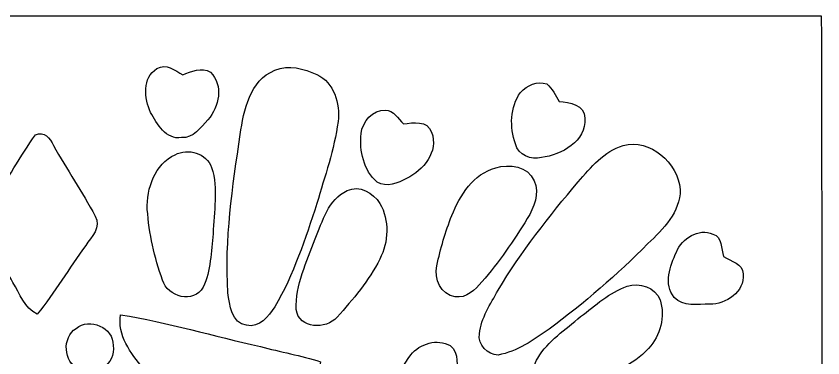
# Model space of a CAD drawing. Header units: centimetres. Extents: x -12.4 to 12.4, y -13 to 12.9.
# Drawn here: x 5.32 to 12.42, y 9.91 to 12.92 of the extents above; entities that cross this region are included whole.
import ezdxf

# ---------------------------------------------------------------- set-up
doc = ezdxf.new("R2010")
doc.units = ezdxf.units.CM
doc.header["$MEASUREMENT"] = 0
doc.layers.add('Camada 1', color=7, linetype='Continuous')

msp = doc.modelspace()

# ---------------------------------------------------------------- linework, layer by layer
at = {"layer": 'Camada 1', "color": 156}
for points, knots in [([(-12.38955, 12.91942), (-4.12184, 12.92083), (4.14619, 12.92013), (12.4139, 12.91978), (12.4139, 12.91978), (12.42484, 9.07167), (12.41531, 5.22357), (12.41848, 1.37583), (12.41848, 1.37583), (12.4167, -3.40042), (12.42236, -8.17667), (12.41602, -12.95293), (12.41602, -12.95293), (4.1476, -12.95293), (-4.1208, -12.954), (-12.38919, -12.95223), (-12.38919, -12.95223), (-12.39202, -4.32859), (-12.39131, 4.29541), (-12.38955, 12.91942)], [0, 0, 0, 0, 0.1666667, 0.1666667, 0.1666667, 0.1666667, 0.3333333, 0.3333333, 0.3333333, 0.3333333, 0.5, 0.5, 0.5, 0.5, 0.6666667, 0.6666667, 0.6666667, 0.6666667, 1, 1, 1, 1]), ([(6.55672, 12.45869), (6.55672, 12.45869), (6.55672, 12.45869), (6.55672, 12.45869), (6.55672, 12.45869), (6.42372, 12.3832), (6.4463, 12.1927), (6.49993, 12.07346), (6.49993, 12.07346), (6.5592, 11.97292), (6.63468, 11.83111), (6.77333, 11.85121), (6.77333, 11.85121), (6.87775, 11.8431), (6.94231, 11.94188), (7.00617, 12.00925), (7.00617, 12.00925), (7.1053, 12.12285), (7.1455, 12.31123), (7.02802, 12.42765), (7.02802, 12.42765), (6.94972, 12.47527), (6.8594, 12.43435), (6.7832, 12.40401), (6.7832, 12.40401), (6.71617, 12.44458), (6.63575, 12.5095), (6.55672, 12.45869)], [0, 0, 0, 0, 0.125, 0.125, 0.125, 0.125, 0.25, 0.25, 0.25, 0.25, 0.375, 0.375, 0.375, 0.375, 0.5, 0.5, 0.5, 0.5, 0.625, 0.625, 0.625, 0.625, 0.75, 0.75, 0.75, 0.75, 1, 1, 1, 1]), ([(7.5967, 12.44494), (7.5967, 12.44494), (7.5967, 12.44494), (7.5967, 12.44494), (7.5967, 12.44494), (7.37129, 12.35604), (7.32401, 12.09145), (7.2898, 11.87979), (7.2898, 11.87979), (7.22417, 11.41906), (7.15044, 10.95304), (7.18185, 10.48631), (7.18185, 10.48631), (7.19701, 10.38048), (7.21184, 10.21608), (7.34589, 10.20127), (7.34589, 10.20127), (7.46125, 10.17164), (7.53921, 10.27923), (7.59495, 10.36249), (7.59495, 10.36249), (7.76216, 10.64542), (7.86236, 10.96115), (7.96607, 11.2716), (7.96607, 11.2716), (8.03485, 11.51043), (8.11988, 11.74644), (8.15233, 11.99409), (8.15233, 11.99409), (8.17174, 12.14966), (8.11705, 12.33699), (7.965, 12.4079), (7.965, 12.4079), (7.85106, 12.45588), (7.71594, 12.50032), (7.5967, 12.44494)], [0, 0, 0, 0, 0.1, 0.1, 0.1, 0.1, 0.2, 0.2, 0.2, 0.2, 0.3, 0.3, 0.3, 0.3, 0.4, 0.4, 0.4, 0.4, 0.5, 0.5, 0.5, 0.5, 0.6, 0.6, 0.6, 0.6, 0.7, 0.7, 0.7, 0.7, 0.8, 0.8, 0.8, 0.8, 1, 1, 1, 1]), ([(9.76029, 12.24985), (9.76029, 12.24985), (9.76029, 12.24985), (9.76029, 12.24985), (9.76029, 12.24985), (9.66752, 12.11932), (9.66435, 11.94329), (9.71479, 11.79547), (9.71479, 11.79547), (9.74302, 11.70234), (9.85237, 11.64836), (9.9448, 11.67588), (9.9448, 11.67588), (10.12189, 11.70128), (10.34097, 11.81629), (10.32827, 12.02372), (10.32827, 12.02372), (10.3265, 12.14472), (10.19315, 12.15989), (10.10143, 12.17048), (10.10143, 12.17048), (10.06792, 12.22339), (10.04147, 12.28336), (9.99243, 12.32393), (9.99243, 12.32393), (9.90811, 12.35321), (9.81745, 12.313), (9.76029, 12.24985)], [0, 0, 0, 0, 0.125, 0.125, 0.125, 0.125, 0.25, 0.25, 0.25, 0.25, 0.375, 0.375, 0.375, 0.375, 0.5, 0.5, 0.5, 0.5, 0.625, 0.625, 0.625, 0.625, 0.75, 0.75, 0.75, 0.75, 1, 1, 1, 1]), ([(8.35518, 11.88861), (8.35518, 11.88861), (8.35518, 11.88861), (8.35518, 11.88861), (8.35518, 11.88861), (8.34143, 11.73691), (8.3753, 11.56158), (8.49841, 11.45998), (8.49841, 11.45998), (8.58202, 11.40988), (8.67938, 11.44905), (8.75663, 11.49208), (8.75663, 11.49208), (8.90269, 11.56441), (9.04205, 11.72632), (8.97643, 11.89848), (8.97643, 11.89848), (8.93867, 12.00538), (8.81591, 11.98456), (8.72842, 11.97186), (8.72842, 11.97186), (8.68079, 12.01772), (8.6441, 12.09393), (8.56896, 12.09322), (8.56896, 12.09322), (8.45714, 12.10204), (8.36789, 11.99161), (8.35518, 11.88861)], [0, 0, 0, 0, 0.125, 0.125, 0.125, 0.125, 0.25, 0.25, 0.25, 0.25, 0.375, 0.375, 0.375, 0.375, 0.5, 0.5, 0.5, 0.5, 0.625, 0.625, 0.625, 0.625, 0.75, 0.75, 0.75, 0.75, 1, 1, 1, 1]), ([(5.48569, 11.87555), (5.48569, 11.87555), (5.48569, 11.87555), (5.48569, 11.87555), (5.48569, 11.87555), (5.34882, 11.68929), (5.24298, 11.48221), (5.11281, 11.291), (5.11281, 11.291), (5.07083, 11.21127), (4.97769, 11.12379), (5.03132, 11.02783), (5.03132, 11.02783), (5.10786, 10.87296), (5.20381, 10.72868), (5.28672, 10.57733), (5.28672, 10.57733), (5.34916, 10.47714), (5.38726, 10.35049), (5.50226, 10.29652), (5.50226, 10.29652), (5.65608, 10.48948), (5.78309, 10.70186), (5.92842, 10.90083), (5.92842, 10.90083), (5.97675, 10.97702), (6.07201, 11.06522), (6.01203, 11.16117), (6.01203, 11.16117), (5.89774, 11.37284), (5.76155, 11.57181), (5.64479, 11.78207), (5.64479, 11.78207), (5.61552, 11.84486), (5.5626, 11.91365), (5.48569, 11.87555)], [0, 0, 0, 0, 0.1, 0.1, 0.1, 0.1, 0.2, 0.2, 0.2, 0.2, 0.3, 0.3, 0.3, 0.3, 0.4, 0.4, 0.4, 0.4, 0.5, 0.5, 0.5, 0.5, 0.6, 0.6, 0.6, 0.6, 0.7, 0.7, 0.7, 0.7, 0.8, 0.8, 0.8, 0.8, 1, 1, 1, 1]), ([(10.66446, 11.78171), (10.66446, 11.78171), (10.66446, 11.78171), (10.66446, 11.78171), (10.66446, 11.78171), (10.49479, 11.73198), (10.38119, 11.5891), (10.26865, 11.46245), (10.26865, 11.46245), (10.01182, 11.16117), (9.76841, 10.8465), (9.56203, 10.50819), (9.56203, 10.50819), (9.49678, 10.38612), (9.41139, 10.26548), (9.39906, 10.12366), (9.39906, 10.12366), (9.38176, 10.02947), (9.47067, 9.93845), (9.56274, 9.93739), (9.56274, 9.93739), (9.73137, 9.96844), (9.87531, 10.06968), (10.01289, 10.16599), (10.01289, 10.16599), (10.32157, 10.39388), (10.61261, 10.64612), (10.88248, 10.91917), (10.88248, 10.91917), (11.01901, 11.04652), (11.16682, 11.1947), (11.16858, 11.39507), (11.16858, 11.39507), (11.14882, 11.6279), (10.90083, 11.84768), (10.66446, 11.78171)], [0, 0, 0, 0, 0.1, 0.1, 0.1, 0.1, 0.2, 0.2, 0.2, 0.2, 0.3, 0.3, 0.3, 0.3, 0.4, 0.4, 0.4, 0.4, 0.5, 0.5, 0.5, 0.5, 0.6, 0.6, 0.6, 0.6, 0.7, 0.7, 0.7, 0.7, 0.8, 0.8, 0.8, 0.8, 1, 1, 1, 1]), ([(6.71583, 11.70128), (6.71583, 11.70128), (6.71583, 11.70128), (6.71583, 11.70128), (6.71583, 11.70128), (6.53837, 11.61732), (6.46289, 11.4053), (6.47171, 11.21974), (6.47171, 11.21974), (6.48616, 11.00737), (6.5345, 10.79712), (6.60541, 10.59673), (6.60541, 10.59673), (6.64986, 10.44927), (6.88162, 10.38577), (6.96382, 10.53429), (6.96382, 10.53429), (7.03155, 10.68105), (7.03474, 10.84756), (7.05272, 11.0056), (7.05272, 11.0056), (7.05343, 11.19893), (7.10211, 11.40001), (7.03757, 11.58769), (7.03757, 11.58769), (6.99416, 11.71715), (6.83083, 11.7609), (6.71583, 11.70128)], [0, 0, 0, 0, 0.125, 0.125, 0.125, 0.125, 0.25, 0.25, 0.25, 0.25, 0.375, 0.375, 0.375, 0.375, 0.5, 0.5, 0.5, 0.5, 0.625, 0.625, 0.625, 0.625, 0.75, 0.75, 0.75, 0.75, 1, 1, 1, 1]), ([(9.54193, 11.58557), (9.54193, 11.58557), (9.54193, 11.58557), (9.54193, 11.58557), (9.54193, 11.58557), (9.34366, 11.53265), (9.22689, 11.34463), (9.15458, 11.16612), (9.15458, 11.16612), (9.09954, 11.02289), (9.05403, 10.87508), (9.02404, 10.72409), (9.02404, 10.72409), (8.99583, 10.61049), (9.05686, 10.46656), (9.1835, 10.45104), (9.1835, 10.45104), (9.2837, 10.43305), (9.35884, 10.51489), (9.42021, 10.58121), (9.42021, 10.58121), (9.57085, 10.75372), (9.69856, 10.94493), (9.82027, 11.1386), (9.82027, 11.1386), (9.87743, 11.23597), (9.93281, 11.35979), (9.87953, 11.47091), (9.87953, 11.47091), (9.8298, 11.6025), (9.66045, 11.62014), (9.54193, 11.58557)], [0, 0, 0, 0, 0.1111111, 0.1111111, 0.1111111, 0.1111111, 0.2222222, 0.2222222, 0.2222222, 0.2222222, 0.3333333, 0.3333333, 0.3333333, 0.3333333, 0.4444444, 0.4444444, 0.4444444, 0.4444444, 0.5555556, 0.5555556, 0.5555556, 0.5555556, 0.6666667, 0.6666667, 0.6666667, 0.6666667, 0.7777778, 0.7777778, 0.7777778, 0.7777778, 1, 1, 1, 1]), ([(8.23207, 11.38519), (8.23207, 11.38519), (8.23207, 11.38519), (8.23207, 11.38519), (8.23207, 11.38519), (8.06591, 11.30829), (8.01616, 11.11426), (7.94985, 10.95974), (7.94985, 10.95974), (7.87788, 10.75866), (7.77487, 10.55475), (7.78369, 10.33744), (7.78369, 10.33744), (7.80908, 10.1674), (8.04615, 10.16105), (8.14351, 10.27077), (8.14351, 10.27077), (8.28428, 10.42846), (8.42573, 10.59144), (8.51992, 10.7823), (8.51992, 10.7823), (8.5972, 10.93257), (8.60882, 11.12448), (8.52028, 11.2723), (8.52028, 11.2723), (8.46313, 11.3665), (8.33966, 11.43669), (8.23207, 11.38519)], [0, 0, 0, 0, 0.125, 0.125, 0.125, 0.125, 0.25, 0.25, 0.25, 0.25, 0.375, 0.375, 0.375, 0.375, 0.5, 0.5, 0.5, 0.5, 0.625, 0.625, 0.625, 0.625, 0.75, 0.75, 0.75, 0.75, 1, 1, 1, 1]), ([(11.13401, 10.84473), (11.13401, 10.84473), (11.13401, 10.84473), (11.13401, 10.84473), (11.13401, 10.84473), (11.08004, 10.72338), (11.0176, 10.5604), (11.11566, 10.44434), (11.11566, 10.44434), (11.19363, 10.35719), (11.32309, 10.3893), (11.42683, 10.38472), (11.42683, 10.38472), (11.5697, 10.38401), (11.73868, 10.49266), (11.72245, 10.65141), (11.72245, 10.65141), (11.72104, 10.7442), (11.61345, 10.76289), (11.5503, 10.80452), (11.5503, 10.80452), (11.52489, 10.8719), (11.54041, 10.97808), (11.45611, 11.00313), (11.45611, 11.00313), (11.3284, 11.05781), (11.1841, 10.96398), (11.13401, 10.84473)], [0, 0, 0, 0, 0.125, 0.125, 0.125, 0.125, 0.25, 0.25, 0.25, 0.25, 0.375, 0.375, 0.375, 0.375, 0.5, 0.5, 0.5, 0.5, 0.625, 0.625, 0.625, 0.625, 0.75, 0.75, 0.75, 0.75, 1, 1, 1, 1]), ([(10.70044, 10.54311), (10.70044, 10.54311), (10.70044, 10.54311), (10.70044, 10.54311), (10.70044, 10.54311), (10.54417, 10.48914), (10.4207, 10.37307), (10.29017, 10.27641), (10.29017, 10.27641), (10.15717, 10.16316), (10.00407, 10.06298), (9.91234, 9.91058), (9.91234, 9.91058), (9.84037, 9.81075), (9.92399, 9.66293), (10.03723, 9.64318), (10.03723, 9.64318), (10.15047, 9.61672), (10.26159, 9.66575), (10.36672, 9.70315), (10.36672, 9.70315), (10.5537, 9.77265), (10.75195, 9.84462), (10.88884, 9.99666), (10.88884, 9.99666), (10.99431, 10.10814), (11.03841, 10.27747), (10.98973, 10.42423), (10.98973, 10.42423), (10.94951, 10.5357), (10.80593, 10.58015), (10.70044, 10.54311)], [0, 0, 0, 0, 0.1111111, 0.1111111, 0.1111111, 0.1111111, 0.2222222, 0.2222222, 0.2222222, 0.2222222, 0.3333333, 0.3333333, 0.3333333, 0.3333333, 0.4444444, 0.4444444, 0.4444444, 0.4444444, 0.5555556, 0.5555556, 0.5555556, 0.5555556, 0.6666667, 0.6666667, 0.6666667, 0.6666667, 0.7777778, 0.7777778, 0.7777778, 0.7777778, 1, 1, 1, 1]), ([(5.84376, 10.17269), (5.84376, 10.17269), (5.84376, 10.17269), (5.84376, 10.17269), (5.84376, 10.17269), (5.71994, 10.0912), (5.73017, 9.8753), (5.86987, 9.81498), (5.86987, 9.81498), (6.0085, 9.72996), (6.20077, 9.86013), (6.17007, 10.021), (6.17007, 10.021), (6.17643, 10.18117), (5.96299, 10.26936), (5.84376, 10.17269)], [0, 0, 0, 0, 0.2, 0.2, 0.2, 0.2, 0.4, 0.4, 0.4, 0.4, 0.6, 0.6, 0.6, 0.6, 1, 1, 1, 1]), ([(6.23569, 10.29299), (6.23569, 10.29299), (6.23569, 10.29299), (6.23569, 10.29299), (6.23569, 10.29299), (6.20606, 10.11342), (6.32424, 9.9508), (6.43643, 9.82238), (6.43643, 9.82238), (6.80295, 9.39905), (7.52863, 9.3479), (7.93679, 9.73878), (7.93679, 9.73878), (7.98194, 9.77159), (7.98442, 9.82944), (7.99889, 9.87883), (7.99889, 9.87883), (7.82389, 9.93175), (7.6447, 9.96773), (7.4676, 10.01218), (7.4676, 10.01218), (7.05731, 10.10602), (6.65127, 10.22526), (6.23569, 10.29299)], [0, 0, 0, 0, 0.1428571, 0.1428571, 0.1428571, 0.1428571, 0.2857143, 0.2857143, 0.2857143, 0.2857143, 0.4285714, 0.4285714, 0.4285714, 0.4285714, 0.5714286, 0.5714286, 0.5714286, 0.5714286, 0.7142857, 0.7142857, 0.7142857, 0.7142857, 1, 1, 1, 1]), ([(8.79369, 9.93916), (8.79369, 9.93916), (8.79369, 9.93916), (8.79369, 9.93916), (8.79369, 9.93916), (8.65752, 9.77582), (8.65011, 9.5504), (8.66563, 9.34861), (8.66563, 9.34861), (8.67304, 9.27135), (8.74112, 9.20502), (8.81979, 9.20115), (8.81979, 9.20115), (9.01982, 9.18491), (9.23995, 9.20115), (9.40435, 9.32849), (9.40435, 9.32849), (9.51476, 9.41846), (9.57085, 9.62554), (9.43856, 9.72008), (9.43856, 9.72008), (9.36342, 9.74442), (9.28229, 9.73737), (9.20467, 9.74407), (9.20467, 9.74407), (9.19268, 9.8358), (9.22619, 9.95644), (9.14152, 10.021), (9.14152, 10.021), (9.02582, 10.0852), (8.87411, 10.03935), (8.79369, 9.93916)], [0, 0, 0, 0, 0.1111111, 0.1111111, 0.1111111, 0.1111111, 0.2222222, 0.2222222, 0.2222222, 0.2222222, 0.3333333, 0.3333333, 0.3333333, 0.3333333, 0.4444444, 0.4444444, 0.4444444, 0.4444444, 0.5555556, 0.5555556, 0.5555556, 0.5555556, 0.6666667, 0.6666667, 0.6666667, 0.6666667, 0.7777778, 0.7777778, 0.7777778, 0.7777778, 1, 1, 1, 1])]:
    msp.add_open_spline(points, degree=3, knots=knots, dxfattribs=at)

doc.saveas('drawing.dxf')
